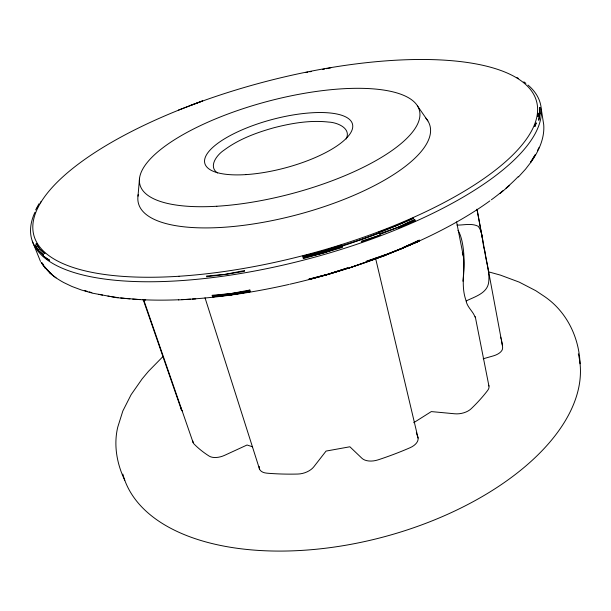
<?xml version="1.0" encoding="UTF-8"?>
<svg xmlns="http://www.w3.org/2000/svg" width="611" height="611" viewBox="0 0 611 611"><rect width="100%" height="100%" fill="white"/><g stroke="black" fill="none" stroke-linecap="round" stroke-linejoin="round"><path stroke-width="0.92" d="M137.994 196.154L139.537 178.305M456.593 221.892L463.413 256.513C464.925 271.154 460.747 286.192 466.04 300.52C466.873 307.005 473.403 311.625 474.991 317.101M384.479 255.604L384.655 254.993L402.259 248.303L419.192 240.925L419.375 240.047L402.359 247.929L419.322 240.535L402.259 248.303L384.594 255.36L418.993 241.208L384.311 255.719L347.43 268.603L384.479 255.604L384.09 255.704A258.705 92.689 -14.9 0 1 289.721 284.252M346.162 138.957C351.661 128.134 337.02 122.383 328.558 122.07C310.182 120.008 291.646 123.178 273.873 127.76C256.315 132.679 238.756 139.163 224.031 150.169C217.111 154.652 207.908 166.383 217.455 172.989M537.405 150.665L539.177 147.32M35.637 209.94L39.028 203.715M531.486 161.136L535.183 154.843L530.516 162.259L531.028 161.923M531.769 160.999C539.07 150.459 544.714 137.857 543.729 124.759L541.277 109.17M531.448 161.503L525.552 169.155L518.418 176.999M162.885 356.633L148.519 371.267L142.18 378.828L131.121 394.66L122.834 410.997L117.74 427.173C113.478 445.037 116.877 463.818 124.743 480.185M500.103 193.435L509.666 185.362M413.731 422.69L431.32 411.585L454.706 413.784A14.068 7.905 -10.8 0 0 471.142 408.767A196.024 100.395 -15.7 0 0 487.715 390.36A13.847 7.615 -10.3 0 0 488.693 385.266M466.178 300.94C474.602 296.763 487.547 293.318 488.693 282.038C489.946 271.597 485.882 261.317 484.767 251.045C482.041 243.125 483.507 233.196 478.222 226.307C471.646 222.962 463.993 225.176 457.028 225.115M401.618 248.7L418.42 241.383A258.705 92.689 -14.9 0 0 489.9 200.859M384.09 255.704L402.107 248.562M178.381 110.125L202.615 100.914L190.265 105.482M483.194 358.779L493.276 355.908A13.213 6.874 -10 0 0 502.624 347.735A199.071 103.465 -16 0 0 501.318 339.731M322.715 69.417L324.54 69.058M326.373 68.692L330.941 67.783M305.951 72.442L307.822 72.121M309.701 71.793L311.572 71.464M178.427 299.909L195.734 298.894M145.701 300.032L117.029 297.733L92.536 293.188M488.716 271.88L500.424 275.118L519.228 282.122L535.794 290.706L543.584 295.884C566.275 310.862 579.129 336.928 580.068 363.774M91.994 293.043L81.4 289.996L71.961 286.483L63.689 282.534C56.518 278.578 49.575 273.804 44.771 267.053M252.572 446.786L247.043 445.007L224.665 455.31A13.717 7.454 -19.7 0 1 209.191 456.112A197.292 101.655 -13.9 0 1 194.023 443.968A13.45 7.133 -19.9 0 1 192.877 441.066M51.225 273.659L50.087 273.193L56.036 277.906M42.755 263.333L42.151 263.135L43.725 265.418M41.609 262.837L41.143 262.447L45.283 268.16L41.609 262.837L43.717 265.648M47.627 270.024L50.629 273.484L44.779 266.931M417.55 106.024L427.845 120.871M40.494 261.447L32.345 241.215M416.335 432.787L417.863 437.178A14.397 8.386 -13.1 0 1 410.004 447.748A194.451 98.867 -15.1 0 1 378.018 459.877A14.443 8.462 -14.4 0 1 361.956 458.303L349.882 446.778L326.06 451.078L313.779 466.85A14.343 8.31 -17.3 0 1 297.847 474.044A194.932 99.326 -14.4 0 1 266.839 473.166A14.213 8.111 -18.3 0 1 259.24 466.422M143.249 299.757L181.223 409.332M143.684 299.818L193.145 442.631M462.283 252.664L462.71 253.909M205.021 297.801L259.53 469.111M462.924 254.535L463.413 256.513M375.551 258.178L418.084 438.072M475.243 316.551L488.945 386.068M476.954 209.183L502.318 345.024M477.084 209.466L482.56 239.451M182.506 411.088A12.755 6.416 -19.5 0 1 181.085 407.896M500.63 337.157A199.071 103.465 -16 0 1 500.989 338.441M425.821 118.106A150.833 51.82 -14.9 0 1 297.282 214.721A150.833 51.82 -14.9 0 1 138.269 194.435M528.011 85.051A263.204 90.527 -14.9 0 1 303.69 260.095A263.204 90.527 -14.9 0 1 34.949 212.292M36.912 208.389A263.204 90.527 -14.9 0 1 38.249 206.037M40.219 202.898A263.204 90.527 -14.9 0 1 41.273 201.317M517.005 77.628A263.204 90.527 -14.9 0 1 518.609 78.521M523.833 81.836A263.204 90.527 -14.9 0 1 525.888 83.34M518.235 176.579A258.705 92.689 -14.9 0 1 506.053 188.112M503.357 190.403A258.705 92.689 -14.9 0 1 491.374 199.782M288.804 284.466A258.705 92.689 -14.9 0 1 233.333 294.701M232.394 294.83A258.705 92.689 -14.9 0 1 192.358 299.023M190.525 299.146A258.705 92.689 -14.9 0 1 181.467 299.65M178.786 299.764A258.705 92.689 -14.9 0 1 142.821 299.741M140.026 299.596A258.705 92.689 -14.9 0 1 132.732 299.115M129.944 298.886A258.705 92.689 -14.9 0 1 126.202 298.542M124.361 298.351A258.705 92.689 -14.9 0 1 120.734 297.939M118.06 297.61A258.705 92.689 -14.9 0 1 111.561 296.679M109.751 296.388A258.705 92.689 -14.9 0 1 107.964 296.091M102.533 295.075A258.705 92.689 -14.9 0 1 98.913 294.319M91.841 292.616A258.705 92.689 -14.9 0 1 89.145 291.89M87.388 291.386A258.705 92.689 -14.9 0 1 84.814 290.599M578.304 353.845A235.541 127.691 -14.9 0 1 382.501 537.237A235.541 127.691 -14.9 0 1 122.834 474.098M458.013 230.347A45.917 14.488 -86 0 1 462.924 281.205M540.086 107.788L539.987 113.875L538.772 120.291L539.414 113.577L539.987 113.875L539.521 107.498L540.086 107.788M538.131 113.295L537.955 116.518L538.787 113.379L538.131 113.295M347.529 268.305L328.39 274.308L309.044 279.578L308.883 279.074L328.374 274.102L347.514 267.969L328.374 274.102L308.983 279.395L328.39 274.308L347.529 268.305M49.239 259.896L49.132 260.546L43.213 256.017L49.239 259.896M34.957 245.401L34.842 246.012L38.455 251.159L34.957 245.401L35.194 244.82L38.569 250.533L43.328 255.375L43.557 254.764L38.569 250.533L34.957 245.401M536.16 123.04L535.19 126.439L534.526 126.317L536.16 123.04M44.855 253.26L44.336 253.687L39.593 248.891L35.988 243.804L36.515 243.415L39.593 248.891L44.855 253.26M414.869 220.059L398.036 228.094L415.19 220.739L414.51 219.418L397.73 227.399L379.859 234.448L379.553 233.776L397.73 227.399L414.869 220.059M413.28 217.974C377.85 234.441 340.915 247.707 303.201 257.88L303.384 258.598L342.366 247.424L341.404 245.057L322.379 251.32L302.896 256.628L302.781 256.131C328.649 249.899 354.258 242.399 379.225 233.173L378.568 232.218L396.661 225.65L413.693 218.356L413.28 217.974M384.655 254.993L366.333 261.691L366.302 261.225L384.655 254.993M380.141 235.151L361.62 241.849L361.361 241.139L380.141 235.151M342.114 246.729L322.99 253.26L303.201 257.88L303.041 257.216L322.776 252.549L342.114 246.729M244.431 270.581L225.322 274.362L206.564 276.783L206.549 276.042L225.322 274.362L244.507 271.315L244.431 270.581M249.861 290.026L230.966 293.593L212.3 295.907L212.078 295.304L230.966 293.593L250.059 290.637L249.861 290.026M250.495 291.569L231.699 294.8L212.827 296.824L231.699 294.8L250.495 291.569M216.821 206.251A144.601 47.681 -14.9 0 0 419.704 111.668A144.601 47.681 -14.9 0 0 202.493 124.636A144.601 47.681 -14.9 0 0 216.821 206.251M179.023 276.256A260.11 88.923 -14.9 0 0 536.611 101.609A260.11 88.923 -14.9 0 0 140.026 127.248A260.11 88.923 -14.9 0 0 179.023 276.256M246.034 174.601A76.383 25.066 -14.9 0 0 352.585 124.545A76.383 25.066 -14.9 0 0 237.358 131.984A76.383 25.066 -14.9 0 0 246.034 174.601"/></g></svg>
